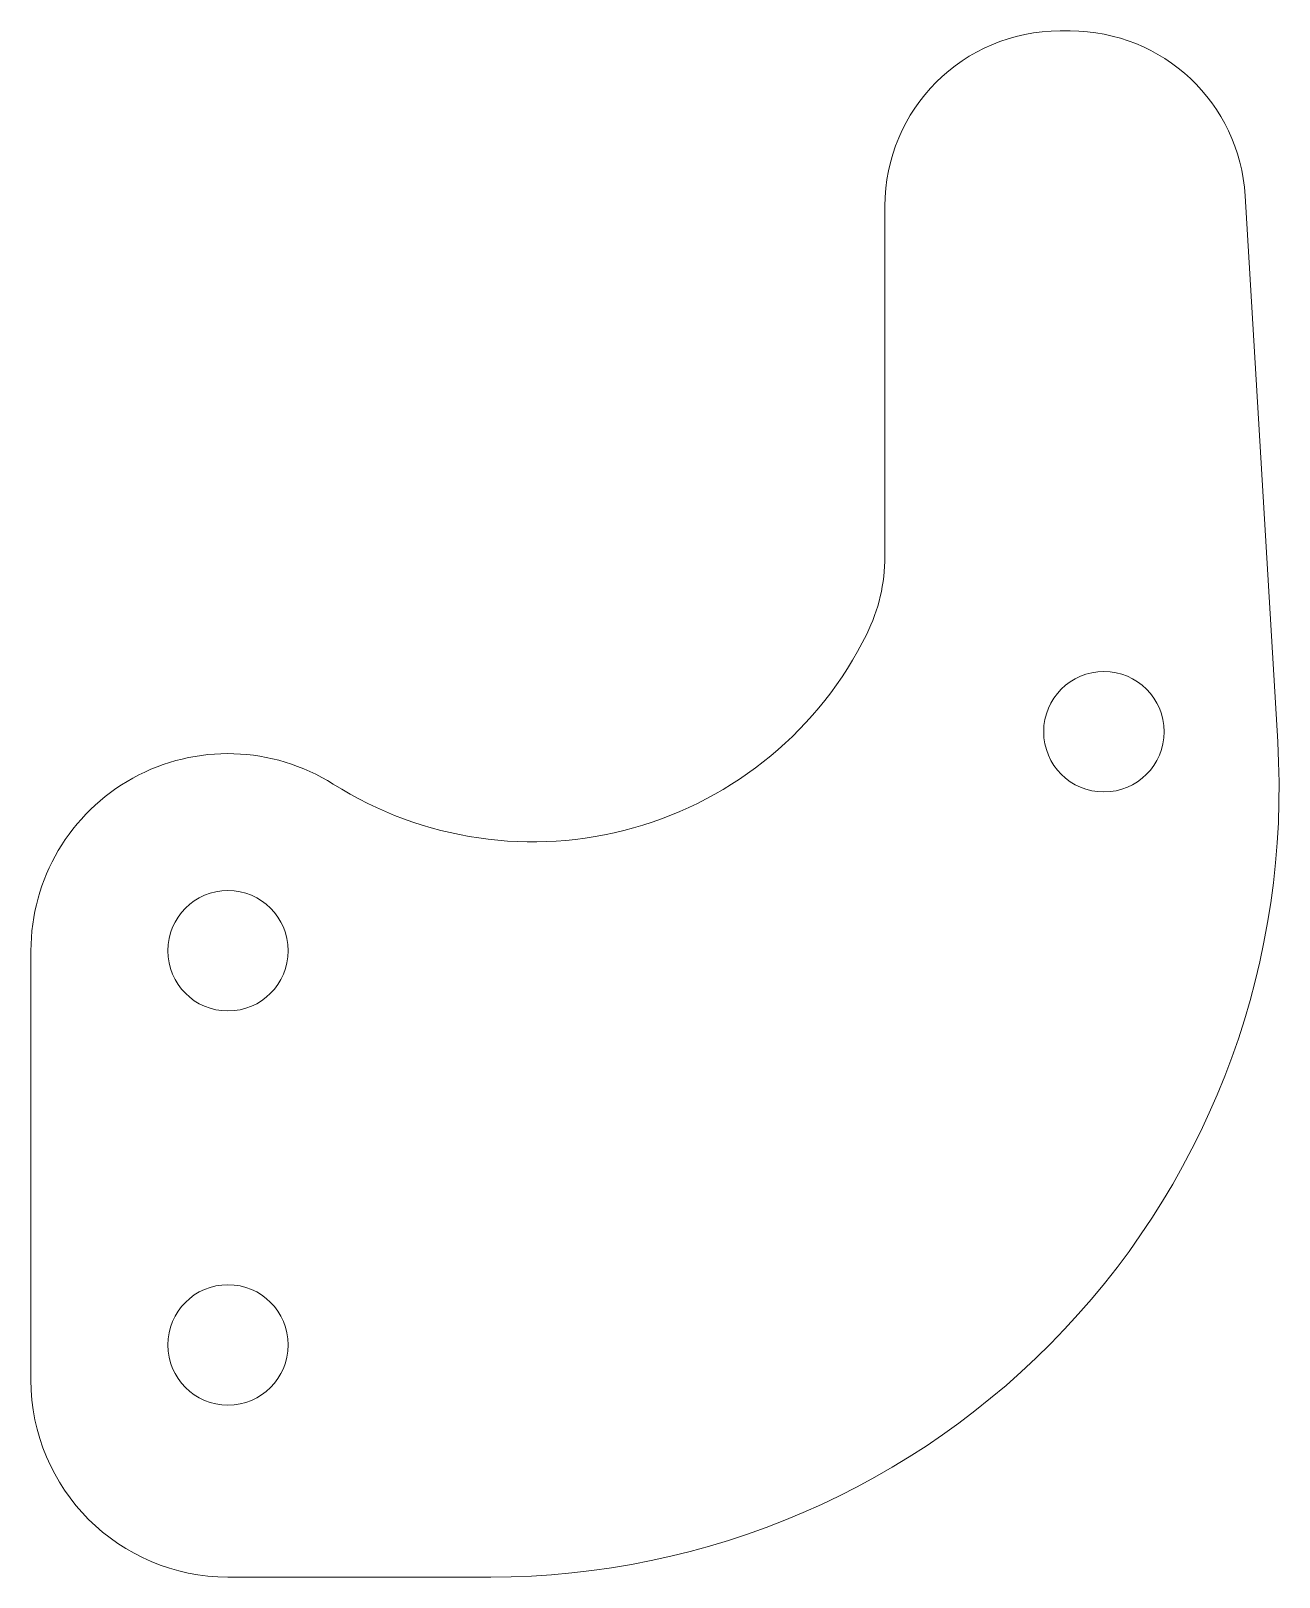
# Model space of a CAD drawing. Header units: millimetres. Extents: x -4.5 to 24, y -5.3 to 30.
import ezdxf

# ---------------------------------------------------------------- set-up
doc = ezdxf.new("R2010")
doc.units = ezdxf.units.MM

msp = doc.modelspace()

# ---------------------------------------------------------------- linework, layer by layer
at = {"color": 7, "linetype": 'Continuous', "lineweight": 15}
for p, q in [((19.232, 30), (19, 30)), ((23.968, 13.772), (23.224, 26.238)), ((15, 26), (15, 18)), ((-4.5, 9), (-4.5, -0.8)), ((0, -5.3), (6, -5.3))]:
    msp.add_line(p, q, dxfattribs=at)
for centre in [(20, 14), (0, 9), (0, 0)]:
    msp.add_circle(centre, 1.375, dxfattribs=at)
for centre, radius, start, end in [((19, 26), 4, 90, 180), ((19.232, 26), 4, 3.4138, 90), ((11, 18), 4, 333.6978, 0), ((6.954, 20), 8.514, 237.7008, 333.6978), ((6, 12.7), 18, 270, 3.4138), ((0, 9), 4.5, 57.7008, 180), ((0, -0.8), 4.5, 180, 270)]:
    msp.add_arc(centre, radius, start, end, dxfattribs=at)

doc.saveas('drawing.dxf')
